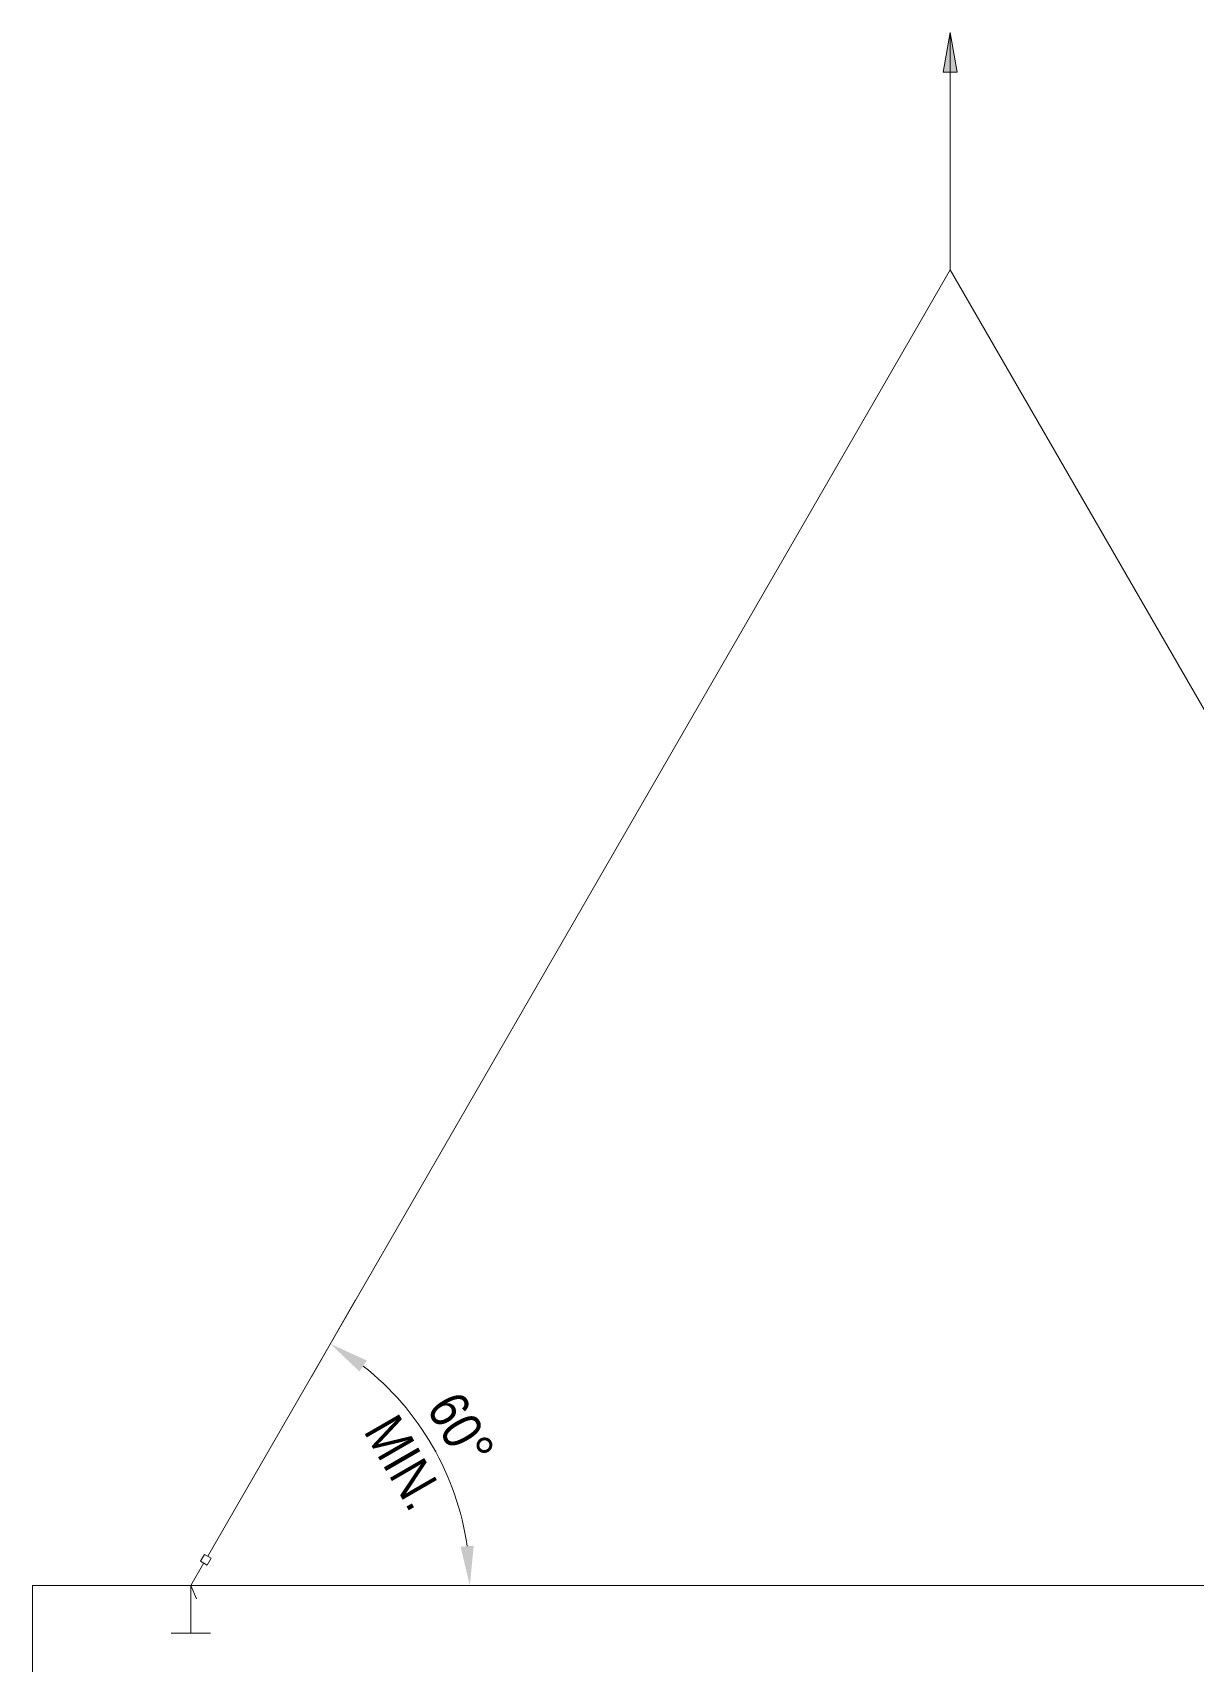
# Model space of a CAD drawing. Header units: metres. Extents: x -1147 to -1092, y 2 to 547.
# Drawn here: x -1093.705 to -1092.97, y 3.211 to 4.241 of the extents above; entities that cross this region are included whole.
import ezdxf

# ---------------------------------------------------------------- set-up
doc = ezdxf.new("R2010")
doc.units = ezdxf.units.M
doc.layers.get('Defpoints').update_dxf_attribs({"color": 41})
doc.layers.add('A-ANNO-DIMS', color=7, linetype='Continuous', lineweight=9)
doc.layers.add('G-ANNO-TEXT', color=7, linetype='Continuous', lineweight=9)
doc.layers.add('A-DETL', color=7, linetype='Continuous', lineweight=9, true_color=0xffffff)
doc.styles.add('Arial Narrow_3', font='ARIALN.TTF', dxfattribs={"height": 0.025})
doc.dimstyles.new('Dimension_Angle_T___º___2_5', dxfattribs={"dimscale": 0.3048, "dimtxt": 0.025586, "dimasz": 0.082021, "dimexe": 0.07874, "dimexo": 0.052493, "dimgap": 0.065617, "dimtad": 1, "dimdec": 3, "dimlfac": 1000, "dimrnd": 0.001, "dimzin": 0, "dimdsep": 46, "dimtxsty": 'Arial Narrow_3', "dimsah": 1, "dimcen": 0.09, "dimadec": 0, "dimazin": 0, "dimtfac": 1, "dimtdec": 4, "dimtix": 1, "dimtmove": 0, "dimatfit": 3, "dimfxl": 1, "dimtvp": 1, "dimtolj": 1, "dimtzin": 0, "dimlwd": 18, "dimlwe": 18, "dimarcsym": 2})

# ---------------------------------------------------------------- blocks, each defined once
blk = doc.blocks.new('DIMBLOCK2-DRG-2873081 - GIRDER LIFTING DETAIL')
at = {"layer": 'A-ANNO-DIMS', "color": 0, "lineweight": 18, "transparency": 16777216}
for p, q in [((-1093.5004, 3.4402), (-1093.5284, 3.3917)), ((-1093.3962, 3.2597), (-1093.4522, 3.2597))]:
    blk.add_line(p, q, dxfattribs=at)
blk.add_arc((-1093.6046, 3.2597), 0.1764, 8.126, 51.874, dxfattribs=at)
at = {"layer": 'A-ANNO-DIMS', "color": 0, "transparency": 16777216}
for points in [[(-1093.498, 3.395), (-1093.4933, 3.4019), (-1093.5164, 3.4125)], [(-1093.4258, 3.2849), (-1093.4341, 3.2843), (-1093.4282, 3.2597)]]:
    blk.add_solid(points, dxfattribs=at)
at = {"layer": 'Defpoints', "color": 0, "transparency": 16777216}
for p in [(-1093.4924, 3.4541), (-1093.4388, 3.32), (-1093.6046, 3.2597), (-1093.3802, 3.2597)]:
    blk.add_point(p, dxfattribs=at)
at = {"layer": 'A-ANNO-DIMS', "color": 0, "lineweight": 18, "transparency": 16777216, "insert": (-1093.4518, 3.3479), "char_height": 0.025, "width": 0.073102, "attachment_point": 5, "rotation": 300, "style": 'Arial Narrow_3'}
blk.add_mtext('\\A1;60°\\PMIN.', dxfattribs=at)

msp = doc.modelspace()

# ---------------------------------------------------------------- hatches: boundary and pattern name
at = {"layer": 'G-ANNO-TEXT'}
msp.add_hatch(color=256, dxfattribs=at).paths.add_polyline_path([(-1093.124585, 4.2409906), (-1093.1289931, 4.2159906), (-1093.1201768, 4.2159906)])

# ---------------------------------------------------------------- linework, layer by layer
at = {"layer": 'A-DETL', "color": 7, "lineweight": 18}
for p, q in [((-1093.1245887, 4.0910823), (-1093.1245887, 4.1960823)), ((-1093.5938096, 3.2783679), (-1093.1245887, 4.0910823)), ((-1092.6552738, 3.278205), (-1093.1245887, 4.0910823)), ((-1093.5984871, 3.2750777), (-1093.5959871, 3.2794078)), ((-1093.5959871, 3.2794078), (-1093.5918202, 3.2770021)), ((-1093.5918202, 3.2770021), (-1093.5943202, 3.272672)), ((-1093.6045887, 3.2596979), (-1093.5963096, 3.2740378)), ((-1093.5943202, 3.272672), (-1093.5984871, 3.2750777)), ((-1093.7045887, 3.2596979), (-1092.5445887, 3.2596979)), ((-1093.7045887, 3.2596979), (-1093.7045887, 3.1196979)), ((-1093.6045887, 3.2596979), (-1093.6045887, 3.2296979)), ((-1093.6008953, 3.2514024), (-1093.6045887, 3.2596979)), ((-1093.6170887, 3.2296979), (-1093.5920887, 3.2296979))]:
    msp.add_line(p, q, dxfattribs=at)
at = {"layer": 'G-ANNO-TEXT'}
for p, q in [((-1093.124585, 4.2409906), (-1093.1289931, 4.2159906)), ((-1093.1201768, 4.2159906), (-1093.124585, 4.2409906)), ((-1093.124585, 4.2409906), (-1093.124585, 4.0921926)), ((-1093.1289931, 4.2159906), (-1093.1201768, 4.2159906)), ((-1093.124585, 4.0921926), (-1093.124585, 4.0921446))]:
    msp.add_line(p, q, dxfattribs=at)

# ---------------------------------------------------------------- dimensions: what is measured, and where the dimension line sits
at = {"layer": 'A-ANNO-DIMS', "lineweight": 18}
dim = msp.add_angular_dim_3p(base=(-1093.4388068, 3.3200376), center=(-1093.6045887, 3.2596979), p1=(-1093.3801673, 3.2596979), p2=(-1093.492378, 3.4540526), text='<>\\XMIN.', dimstyle='Dimension_Angle_T___º___2_5', override={"dimpost": '<>', "dimfxl": 0.224421}, dxfattribs=at)
dim.commit()
dim.dimension.update_dxf_attribs({"geometry": 'DIMBLOCK2-DRG-2873081 - GIRDER LIFTING DETAIL', "text_midpoint": (-1093.4518033, 3.3479086)})

doc.saveas('drawing.dxf')
